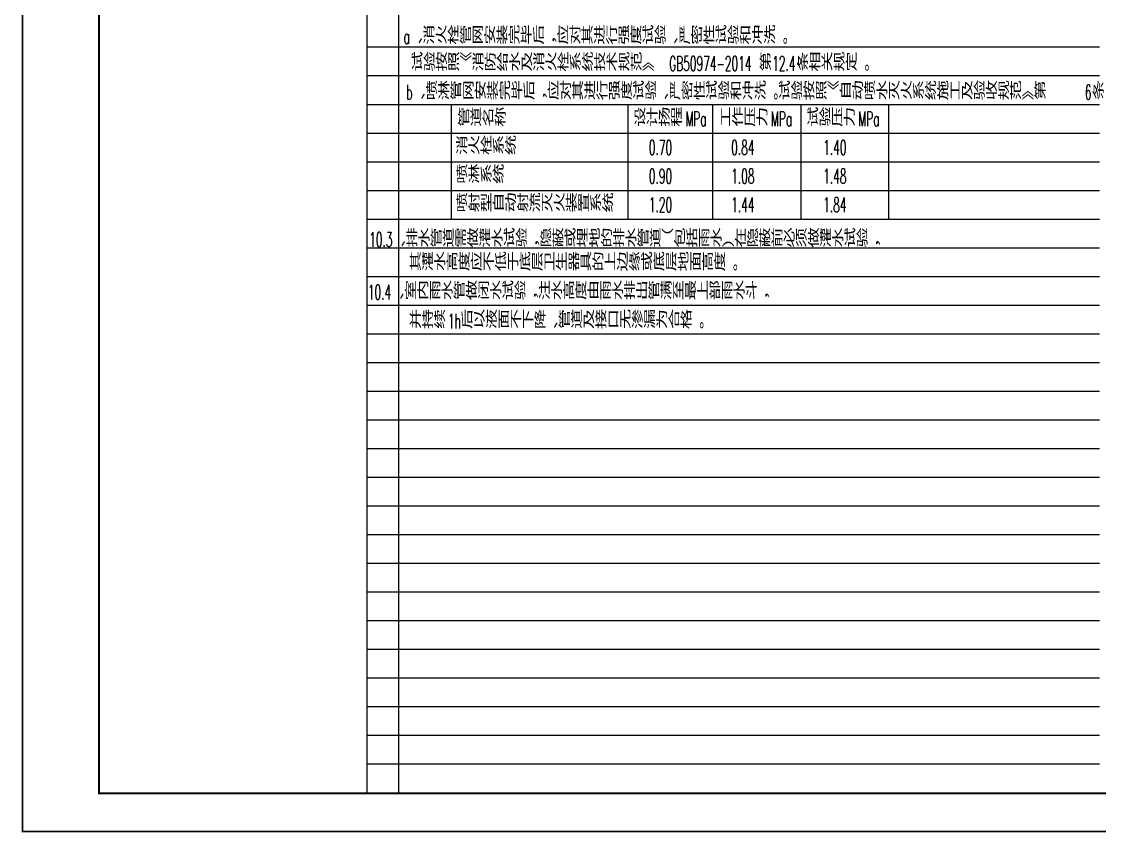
# Model space of a CAD drawing. Extents: x -452079 to 117456, y 3902 to 836955.
# Drawn here: x -328106 to -299931, y 673377 to 694568 of the extents above; entities that cross this region are included whole.
import ezdxf
from ezdxf.enums import TextEntityAlignment as Align

# ---------------------------------------------------------------- set-up
doc = ezdxf.new("R2010")
doc.units = 0
doc.header["$LTSCALE"] = 1000
doc.header["$MEASUREMENT"] = 0
for name, color, linetype in [('0-cxFrame', 155, 'Continuous'), ('gps-wang', 90, 'Continuous'), ('总说明', 2, 'Continuous')]:
    doc.layers.add(name, color=color, linetype=linetype)
doc.layers.add('0-cxText', color=131, linetype='Continuous', lineweight=25)
doc.styles.add('_TCH_DIM', font='SIMPLEX', dxfattribs={"width": 0.75, "bigfont": '@1HZTXT'})
doc.styles.add('cx_tuming', font='')
doc.styles.add('cx_tuqian1', font='')
doc.styles.add('黑体', font='', dxfattribs={"height": 12})
doc.styles.get('cx_tuming').set_extended_font_data('SimHei')
doc.styles.get('cx_tuqian1').set_extended_font_data('SimSun')
doc.styles.get('黑体').set_extended_font_data('SimHei')

# ---------------------------------------------------------------- blocks, each defined once
blk = doc.blocks.new('TK22.A1 L(Dragon)')
at = {"layer": '0-cxFrame', "color": 7, "const_width": 0.5}
blk.add_lwpolyline([(0, 0), (-841, 0), (-841, 594), (0, 594)], close=True, dxfattribs=at)
at = {"layer": '0-cxFrame', "const_width": 0.5}
blk.add_lwpolyline([(-80, 10), (-821, 10), (-821, 584), (-80, 584)], close=True, dxfattribs=at)
at = {"style": '黑体', "flags": 4}
blk.add_attdef('图幅', text='', height=3.3, dxfattribs=at).set_placement((-40, 3), align=Align.RIGHT)
at = {"layer": '0-cxText', "flags": 4}
for tag, height, style, p in [('建设单位', 3.5, 'cx_tuming', (-45, 240)), ('项目名称', 3.5, 'cx_tuming', (-45, 210)), ('子项名称', 3.5, 'cx_tuming', (-45, 180)), ('工程编号', 3.3, 'cx_tuqian1', (-35, 165)), ('图名1', 3.5, 'cx_tuming', (-45, 87)), ('图名2', 3.5, 'cx_tuming', (-45, 79)), ('图名3', 3.5, 'cx_tuming', (-45, 71)), ('出图日期', 3.3, 'cx_tuqian1', (-39, 60)), ('专业', 3.3, 'cx_tuqian1', (-55, 52)), ('图号', 3.3, 'cx_tuqian1', (-55, 44)), ('版次', 3.3, 'cx_tuqian1', (-20, 44))]:
    blk.add_attdef(tag, text='', height=height, dxfattribs=dict(at, style=style)).set_placement(p, align=Align.MIDDLE)

msp = doc.modelspace()

# ---------------------------------------------------------------- linework, layer by layer
at = {"layer": 'gps-wang', "color": 2}
for p, q in [((-316873.06, 692405.03), (-305442.66, 692405.03)), ((-316873.06, 692405.03), (-316873.06, 689406.83)), ((-312255.44, 692405.03), (-312255.44, 689406.83)), ((-310044.26, 692405.03), (-310044.26, 689406.83)), ((-307737.81, 692405.03), (-307737.81, 689406.83)), ((-305442.66, 692405.03), (-305442.66, 689406.83)), ((-316873.06, 691655.48), (-305442.66, 691655.48)), ((-316873.06, 689406.83), (-305442.66, 689406.83))]:
    msp.add_line(p, q, dxfattribs=at)
at = {"layer": '总说明', "color": 37, "linetype": 'ByBlock'}
for p, q in [((-319081.06, 729882.5), (-319081.06, 674415.84)), ((-318251.06, 729882.5), (-318251.06, 674415.84)), ((-319081.06, 693904.13), (-299931.48, 693904.13)), ((-319081.06, 693154.58), (-299931.48, 693154.58)), ((-319081.06, 692405.03), (-299931.48, 692405.03)), ((-319081.06, 691655.48), (-299931.48, 691655.48)), ((-319081.06, 690905.93), (-299931.48, 690905.93)), ((-319081.06, 690156.38), (-299931.48, 690156.38)), ((-319081.06, 689406.83), (-299931.48, 689406.83)), ((-319081.06, 688657.28), (-299931.48, 688657.28)), ((-319081.06, 687907.73), (-299931.48, 687907.73)), ((-319081.06, 687158.18), (-299931.48, 687158.18)), ((-319081.06, 686408.63), (-299931.48, 686408.63)), ((-319081.06, 685659.08), (-299931.48, 685659.08)), ((-319081.06, 684909.53), (-299931.48, 684909.53)), ((-319081.06, 684159.98), (-299931.48, 684159.98)), ((-319081.06, 683410.44), (-299931.48, 683410.44)), ((-319081.06, 682660.89), (-299931.48, 682660.89)), ((-319081.06, 681911.34), (-299931.48, 681911.34)), ((-319081.06, 681161.79), (-299931.48, 681161.79)), ((-319081.06, 680412.24), (-299931.48, 680412.24)), ((-319081.06, 679662.69), (-299931.48, 679662.69)), ((-319081.06, 678913.14), (-299931.48, 678913.14)), ((-319081.06, 678163.59), (-299931.48, 678163.59)), ((-319081.06, 677414.04), (-299931.48, 677414.04)), ((-319081.06, 676664.49), (-299931.48, 676664.49)), ((-319081.06, 675914.94), (-299931.48, 675914.94)), ((-319081.06, 675165.39), (-299931.48, 675165.39)), ((-319081.06, 674415.84), (-243981.06, 674415.84))]:
    msp.add_line(p, q, dxfattribs=at)

# ---------------------------------------------------------------- block references
at = {"layer": '0-cxFrame', "xscale": 100, "yscale": 100, "zscale": 100}
msp.add_blockref('TK22.A1 L(Dragon)', (-243981.06, 673401.71), dxfattribs=at)

# ---------------------------------------------------------------- texts
at = {"layer": 'gps-wang', "color": 2, "style": '_TCH_DIM'}
for s, height, width, p in [('管道名称', 446.457, 0.75, (-316708.11, 691836)), ('设计扬程', 446.457, 0.75, (-312104.95, 691836)), ('工作压力', 446.457, 0.75, (-309867.31, 691836)), ('试验压力', 446.457, 0.75, (-307585.42, 691836)), ('MPa', 382.5, 0.529412, (-310754.95, 691836)), ('MPa', 382.5, 0.529412, (-308517.31, 691836)), ('MPa', 382.5, 0.529412, (-306235.42, 691836)), ('消火栓系统', 446.457, 0.75, (-316759.1, 691096.18, -800.07)), ('0.70', 382.5, 0.529412, (-311710.58, 691086.45)), ('0.84', 382.5, 0.529412, (-309557.8, 691086.45)), ('1.40', 382.5, 0.529412, (-307151.75, 691086.45)), ('喷淋系统', 446.457, 0.75, (-316759.1, 690346.63, -800.07)), ('0.90', 382.5, 0.529412, (-311710.58, 690336.9)), ('1.08', 382.5, 0.529412, (-309557.8, 690336.9)), ('1.48', 382.5, 0.529412, (-307151.75, 690336.9)), ('喷射型自动射流灭火装置系统', 446.4567, 0.75, (-316759.1, 689597.08, -800.07)), ('1.20', 382.5, 0.529412, (-311710.58, 689587.35)), ('1.44', 382.5, 0.529412, (-309557.8, 689587.35)), ('1.84', 382.5, 0.529412, (-307151.75, 689587.35))]:
    msp.add_text(s, height=height, dxfattribs=dict(at, width=width)).set_placement(p)
at = {"layer": '总说明', "color": 2, "style": '_TCH_DIM'}
for s, height, width, p in [('a', 382.5, 0.529412, (-318119.71, 693982.55)), ('、消火栓管网安装完毕后，应对其进行强度试验、严密性试验和冲洗。', 446.4567, 0.75, (-317936.49, 693982.55)), ('试验按照《消防给水及消火栓系统技术规范》', 446.4567, 0.75, (-317927.21, 693279.15)), ('GB50974-2014', 382.5, 0.529412, (-311177.21, 693279.15)), ('第', 446.46, 0.75, (-308824.35, 693279.15)), ('12.4', 382.5, 0.529412, (-308486.85, 693279.15)), ('条相关规定。', 446.457, 0.75, (-307850.42, 693279.15)), ('b', 382.5, 0.529412, (-318050.21, 692529.6)), ('、喷淋管网安装完毕后，应对其进行强度试验、严密性试验和冲洗。试验按照《自动喷水灭火系统施工及验收规范》第', 446.4567, 0.75, (-317866.99, 692529.6)), ('6', 382.5, 0.529412, (-300316.99, 692529.6)), ('条。', 446.457, 0.75, (-300124.14, 692529.6)), ('、排水管道需做灌水试验，隐蔽或埋地的排水管道（包括雨水）在隐蔽前必须做灌水试验，', 446.4567, 0.75, (-318383.24, 688678.33, -800.07)), ('10.3', 382.5, 0.529412, (-319019.67, 688678.33, -800.07)), ('其灌水高度应不低于底层卫生器具的上边缘或底层地面高度。', 446.4567, 0.75, (-317971.29, 688058.92)), ('、室内雨水管做闭水试验，注水高度由雨水排出管满至最上部雨水斗，', 446.4567, 0.75, (-318417.6, 687305.09, -800.07)), ('10.4', 382.5, 0.529412, (-319054.02, 687305.09, -800.07)), ('并持续', 446.457, 0.75, (-317973.41, 686549.67, -800.07)), ('1h', 382.5, 0.529412, (-316960.91, 686549.67, -800.07)), ('后以液面不下降、管道及接口无渗漏为合格。', 446.4567, 0.75, (-316623.41, 686549.67, -800.07))]:
    msp.add_text(s, height=height, dxfattribs=dict(at, width=width)).set_placement(p)

doc.saveas('drawing.dxf')
